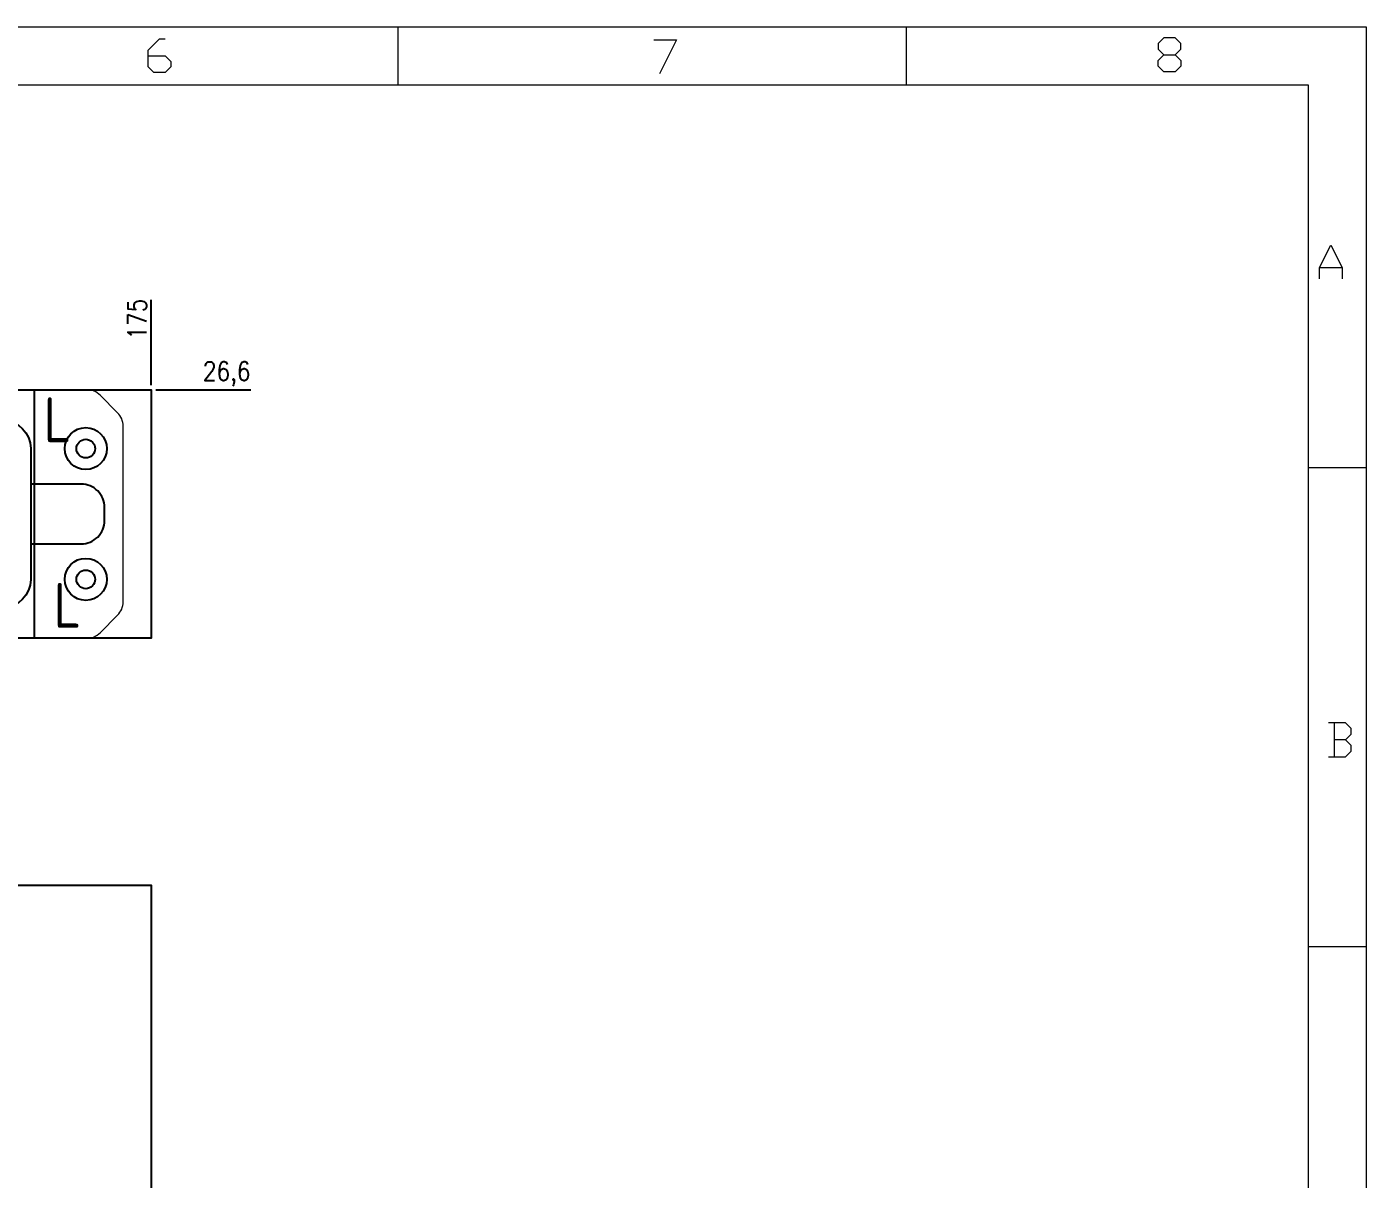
# Model space of a CAD drawing. Header units: millimetres. Extents: x 88508 to 142116, y -5268 to 20283.
# Drawn here: x 95722.2 to 95865.6, y -975.2 to -851.8 of the extents above; entities that cross this region are included whole.
import ezdxf
from ezdxf.enums import TextEntityAlignment as Align

# ---------------------------------------------------------------- set-up
doc = ezdxf.new("R2010")
doc.units = ezdxf.units.MM
doc.linetypes.add('$TD_AUDIT_GENERATED_(575F8F)', pattern=[0])
doc.linetypes.add('HIDDEN', pattern=[0])
for name, color, linetype in [('DIE_P', 2, 'Continuous'), ('DIE_P_O', 1, '$TD_AUDIT_GENERATED_(575F8F)'), ('DIM', 4, 'Continuous'), ('PRESS', 3, 'Continuous'), ('TEXT', 4, 'Continuous')]:
    doc.layers.add(name, color=color, linetype=linetype)
doc.styles.add('gbenor', font='gbenor.shx', dxfattribs={"bigfont": 'gbcbig.shx'})
doc.styles.add('GBENOR_', font='gbenor.shx', dxfattribs={"bigfont": 'gbcbig'})
doc.styles.get("Standard").update_dxf_attribs({"font": 'txt.shx', "width": 0.85, "bigfont": 'ctxt.shx'})
doc.styles.add('TXT', font='txt.shx', dxfattribs={"width": 0.8, "bigfont": 'ctxt.shx'})
doc.dimstyles.new('T-2-WX', dxfattribs={"dimtxt": 2, "dimasz": 2, "dimexe": 0.5, "dimexo": 0.5, "dimgap": 0.5, "dimtad": 1, "dimtxsty": 'Standard', "dimblk": 'OPEN30', "dimcen": 0, "dimazin": 3, "dimtfac": 1, "dimtmove": 0, "dimatfit": 3, "dimldrblk": 'OPEN30', "dimlwd": -1, "dimlwe": -1})

# ---------------------------------------------------------------- blocks, each defined once
blk = doc.blocks.new('*D8717')
at = {"layer": 'Defpoints', "color": 0}
for p in [(95735.49, -890.67), (95740.49, -890.67), (95560.49, -917.27)]:
    blk.add_point(p, dxfattribs=at)
at = {"layer": 'DIM', "color": 0}
blk.add_line((95735.99, -890.67), (95746.17, -890.67), dxfattribs=at)
at = {"layer": 'DIM', "color": 0, "insert": (95743.58, -888.98), "char_height": 2, "attachment_point": 5}
blk.add_mtext('26,6', dxfattribs=at)
blk = doc.blocks.new('_Open30')
blk = doc.blocks.new('*D8720')
at = {"layer": 'Defpoints', "color": 0}
for p in [(95735.49, -885.67), (95735.49, -890.67), (95560.49, -917.27)]:
    blk.add_point(p, dxfattribs=at)
at = {"layer": 'DIM', "color": 0}
blk.add_line((95735.49, -890.17), (95735.49, -881.04), dxfattribs=at)
at = {"layer": 'DIM', "color": 0, "insert": (95733.99, -883.11), "char_height": 2, "attachment_point": 5, "rotation": 90}
blk.add_mtext('175', dxfattribs=at)
blk = doc.blocks.new('U40')
at = {"color": 254, "lineweight": 18}
for p, q in [((0, 1783.49), (2530.21, 1783.49)), ((1913.09, 1783.49), (1913.09, 1746.46)), ((2237.08, 1783.49), (2237.08, 1746.46)), ((2530.21, 1783.49), (2530.21, 0)), ((37.03, 1746.46), (2493.18, 1746.46)), ((2493.18, 1746.46), (2493.18, 37.03)), ((2493.18, 1502.7), (2530.21, 1502.7)), ((2493.18, 1197.22), (2530.21, 1197.22))]:
    blk.add_line(p, q, dxfattribs=at)
at = {"color": 92, "lineweight": 18}
for points in [[(1753.93, 1765.07), (1764.72, 1765.07), (1768.32, 1761.47), (1768.32, 1757.87), (1764.72, 1754.27), (1757.53, 1754.27), (1753.93, 1757.87), (1753.93, 1768.67), (1761.12, 1775.87), (1764.72, 1775.87)], [(2408.43, 1765.67), (2412.02, 1762.07), (2412.02, 1758.47), (2408.43, 1754.87), (2401.23, 1754.87), (2397.64, 1758.47), (2397.64, 1762.07), (2401.23, 1765.67), (2408.43, 1765.67), (2412.02, 1769.27), (2412.02, 1772.87), (2408.43, 1776.47), (2401.23, 1776.47), (2397.64, 1772.87), (2397.64, 1769.27), (2401.23, 1765.67)], [(2076.24, 1775.18), (2090.63, 1775.18), (2079.84, 1753.58)], [(2500.44, 1622.77), (2500.44, 1629.97), (2507.63, 1644.37), (2514.83, 1629.97), (2514.83, 1622.77)], [(2500.44, 1629.97), (2514.83, 1629.97)], [(2516.93, 1329.01), (2520.53, 1332.61), (2520.53, 1336.21), (2516.93, 1339.81), (2506.14, 1339.81)], [(2509.74, 1339.81), (2509.74, 1318.21)], [(2506.14, 1318.21), (2516.93, 1318.21), (2520.53, 1321.81), (2520.53, 1325.41), (2516.93, 1329.01), (2509.74, 1329.01)]]:
    blk.add_lwpolyline(points, dxfattribs=at)
at = {"lineweight": 18, "style": 'GBENOR_'}
blk.add_attdef('文档路径', (2125.95, 386.89), '', height=17.76, dxfattribs=at)
at = {"lineweight": 20, "style": 'TXT'}
for tag, height, p in [('18-**-**', 16.35, (1866.64, 256.17)), ('客户名称', 16.13, (1741.09, 133.98, 0)), ('料厚:', 16.13, (1741.26, 93.16, 0))]:
    blk.add_attdef(tag, text='', height=height, dxfattribs=at).set_placement(p, align=Align.MIDDLE)
for tag, p, height in [('88888', (1850.91, 207.46), 14.86), ('材质:', (1691.18, 167.99, 0), 16.13), ('核准', (1869.36, 127.52, 0), 16.13), ('设计', (1868.77, 88.3, 0), 16.13), ('绘图', (1868.24, 49.08, 0), 16.13)]:
    blk.add_attdef(tag, p, '', height=height, dxfattribs=at)
for tag, p, height, width in [('3', (2234.72, 206.9), 15.83, 0.7), ('4', (2234.72, 167.41), 15.83, 0.7), ('核准日期', (2041.07, 124.18, 0), 16.13, 0.68), ('设计日期', (2041.07, 84.45, 0), 16.13, 0.68), ('1', (2251.89, 85.86), 14.61, 0.7), ('绘图日期', (2040.91, 46.43, 0), 16.13, 0.68), ('2', (2234.96, 49.23), 14.61, 0.7)]:
    blk.add_attdef(tag, p, '', height=height, dxfattribs=dict(at, width=width))

msp = doc.modelspace()

# ---------------------------------------------------------------- linework, layer by layer
at = {"layer": 'DIE_P'}
msp.add_line((95722.991, -917.273), (95722.991, -890.673), dxfattribs=at)
at = {"layer": 'DIE_P', "color": 1, "linetype": 'Continuous', "lineweight": 15}
msp.add_lwpolyline([(95650.491, -917.273), (95728.613, -917.273, 0.1989124), (95730.027, -916.688), (95731.905, -914.809, 0.1989124), (95732.491, -913.395), (95732.491, -894.552, 0.1989124), (95731.905, -893.138), (95730.027, -891.259, 0.1989124), (95728.613, -890.673), (95650.491, -890.673, 0.4142136), (95649.491, -891.673), (95649.491, -916.273, 0.4142136)], format="xyb", close=True, dxfattribs=at)
at = {"layer": 'DIE_P', "linetype": 'Continuous'}
for points in [[(95722.6, -896.972), (95722.6, -910.974, -0.4142135), (95719.59, -913.985), (95658.923, -913.985, -0.4142136), (95655.912, -910.974), (95655.912, -896.974, -0.4142135), (95658.923, -893.964), (95719.59, -893.964, -0.4139657)], [(95722.6, -907.176), (95727.997, -907.176, 0.4142136), (95730.497, -904.676), (95730.497, -903.268, 0.4142136), (95727.997, -900.768), (95722.6, -900.768)]]:
    msp.add_lwpolyline(points, format="xyb", close=True, dxfattribs=at)
at = {"layer": 'DIE_P', "color": 1}
for centre in [(95728.491, -896.973), (95728.491, -910.973)]:
    msp.add_circle(centre, 2.25, dxfattribs=at)
at = {"layer": 'DIE_P_O', "color": 3}
for centre in [(95728.491, -896.973), (95728.491, -910.973)]:
    msp.add_circle(centre, 1, dxfattribs=at)
at = {"layer": 'PRESS', "color": 8, "linetype": 'HIDDEN'}
msp.add_lwpolyline([(95560.491, -917.273), (95560.491, -890.673), (95735.491, -890.673), (95735.491, -917.273)], close=True, dxfattribs=at)
at = {"layer": 'PRESS', "color": 2}
msp.add_lwpolyline([(95560.491, -943.732), (95735.491, -943.732), (95735.491, -992.532), (95560.491, -992.532)], close=True, dxfattribs=at)

# ---------------------------------------------------------------- block references
at = {"ltscale": 3, "xscale": 0.1680151609971717, "yscale": 0.1680151609971717, "zscale": 0.1680151609971717}
msp.add_blockref('U40', (95440.477, -1151.456), dxfattribs=at)

# ---------------------------------------------------------------- texts
at = {"layer": 'TEXT', "color": 4, "style": 'gbenor'}
for p in [(95725.459, -893.887), (95726.526, -913.76)]:
    msp.add_text('L', height=4.8, dxfattribs=at).set_placement(p, align=Align.MIDDLE_CENTER)

# ---------------------------------------------------------------- dimensions: what is measured, and where the dimension line sits
at = {"layer": 'DIM', "color": 4}
for offset, dtype, picture, middle in [((0, 5), 1, '*D8720', (95733.991, -883.109)), ((5, 0), 0, '*D8717', (95743.582, -888.983))]:
    dim = msp.add_ordinate_dim(feature_location=(95735.491, -890.673), offset=offset, dtype=dtype, origin=(95560.491, -917.273), dimstyle='T-2-WX', dxfattribs=at)
    dim.commit()
    dim.dimension.update_dxf_attribs({"geometry": picture, "text_midpoint": middle})

doc.saveas('drawing.dxf')
